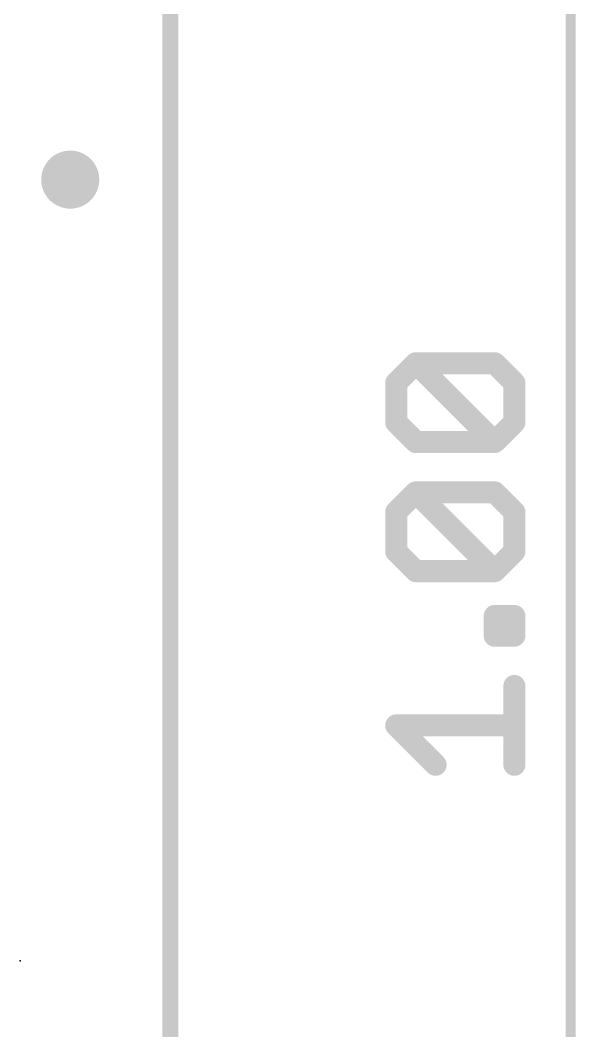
# Model space of a CAD drawing. Extents: x -41 to 98, y -71 to 29.
# Drawn here: x 36.2 to 43.24, y 6.98 to 19.8 of the extents above; entities that cross this region are included whole.
import ezdxf

# ---------------------------------------------------------------- set-up
doc = ezdxf.new("R2010")
doc.units = 0
for name, color, linetype in [('1', 12, 'CONTINUOUS'), ('16', 132, 'CONTINUOUS'), ('18', 110, 'CONTINUOUS'), ('20', 31, 'CONTINUOUS'), ('24', 53, 'CONTINUOUS'), ('47', 253, 'CONTINUOUS')]:
    doc.layers.add(name, color=color, linetype=linetype)

# ---------------------------------------------------------------- blocks, each defined once
blk = doc.blocks.new('ROUNDV')
at = {"const_width": 0.5}
blk.add_lwpolyline([(0, -0.25, 1), (0, 0.25, 1), (0, -0.25)], format="xyb", dxfattribs=at)

msp = doc.modelspace()

# ---------------------------------------------------------------- linework, layer by layer
at = {"layer": '1', "const_width": 0.2032}
msp.add_lwpolyline([(38.1, 25.4), (38.1, 0)], dxfattribs=at)
at = {"layer": '16', "const_width": 0.2032}
msp.add_lwpolyline([(38.1, 0), (38.1, 25.4)], dxfattribs=at)
at = {"layer": '20', "const_width": 0.2032}
msp.add_lwpolyline([(38.1, 0), (38.1, 25.4)], dxfattribs=at)
at = {"layer": '24'}
msp.add_point((36.195, 7.874), dxfattribs=at)
at = {"layer": '47'}
for points, const_width in [([(43.18, 0.065), (43.18, 25.335)], 0.13), ([(40.9659, 15.2011), (41.2159, 15.4511)], 0.2794), ([(41.2159, 15.4511), (42.2158, 15.4511)], 0.2794), ([(42.2158, 14.4512), (41.2159, 15.4511)], 0.2794), ([(42.2158, 15.4511), (42.4658, 15.2011)], 0.2794), ([(40.9659, 14.7012), (40.9659, 15.2011)], 0.2794), ([(42.4658, 15.2011), (42.4658, 14.7012)], 0.2794), ([(41.2159, 14.4512), (40.9659, 14.7012)], 0.2794), ([(42.4658, 14.7012), (42.2158, 14.4512)], 0.2794), ([(42.2158, 14.4512), (41.2159, 14.4512)], 0.2794), ([(40.9659, 13.564), (41.2159, 13.814)], 0.2794), ([(41.2159, 13.814), (42.2158, 13.814)], 0.2794), ([(42.2158, 12.814), (41.2159, 13.814)], 0.2794), ([(42.2158, 13.814), (42.4658, 13.564)], 0.2794), ([(40.9659, 13.064), (40.9659, 13.564)], 0.2794), ([(42.4658, 13.564), (42.4658, 13.064)], 0.2794), ([(41.2159, 12.814), (40.9659, 13.064)], 0.2794), ([(42.4658, 13.064), (42.2158, 12.814)], 0.2794), ([(42.2158, 12.814), (41.2159, 12.814)], 0.2794), ([(42.2158, 11.9955), (42.2158, 12.2454)], 0.2794), ([(42.2158, 12.2454), (42.4658, 12.2454)], 0.2794), ([(42.4658, 12.2454), (42.4658, 11.9955)], 0.2794), ([(42.4658, 11.9955), (42.2158, 11.9955)], 0.2794), ([(42.4658, 10.3583), (42.4658, 11.3582)], 0.2794), ([(41.4659, 10.3583), (40.9659, 10.8583)], 0.2794), ([(40.9659, 10.8583), (42.4658, 10.8583)], 0.2794)]:
    msp.add_lwpolyline(points, dxfattribs=dict(at, const_width=const_width))
at = {"layer": '47', "const_width": 0.1397}
for points in [[(41.2159, 15.521, 1), (41.2159, 15.3813)], [(41.2653, 15.5005, 1), (41.1665, 15.4017)], [(41.2653, 15.4017, 1), (41.1665, 15.5005)], [(42.2652, 15.5005, 1), (42.1664, 15.4017)], [(42.2158, 15.3813, 1), (42.2158, 15.521)], [(41.0358, 15.2011, 1), (40.8961, 15.2011)], [(40.9165, 15.2505, 1), (41.0153, 15.1517)], [(42.5357, 15.2011, 1), (42.3959, 15.2011)], [(42.4164, 15.1517, 1), (42.5152, 15.2505)], [(41.0153, 14.7506, 1), (40.9165, 14.6518)], [(40.8961, 14.7012, 1), (41.0358, 14.7012)], [(42.3959, 14.7012, 1), (42.5357, 14.7012)], [(42.5152, 14.6518, 1), (42.4164, 14.7506)], [(41.2159, 14.5211, 1), (41.2159, 14.3813)], [(41.1665, 14.4018, 1), (41.2653, 14.5006)], [(42.1664, 14.5006, 1), (42.2652, 14.4018)], [(42.1664, 14.4018, 1), (42.2652, 14.5006)], [(42.2158, 14.3813, 1), (42.2158, 14.5211)], [(41.2159, 13.8838, 1), (41.2159, 13.7441)], [(41.2653, 13.8634, 1), (41.1665, 13.7646)], [(41.2653, 13.7646, 1), (41.1665, 13.8634)], [(42.2652, 13.8634, 1), (42.1664, 13.7646)], [(42.2158, 13.7441, 1), (42.2158, 13.8838)], [(41.0358, 13.564, 1), (40.8961, 13.564)], [(40.9165, 13.6134, 1), (41.0153, 13.5146)], [(42.5357, 13.564, 1), (42.3959, 13.564)], [(42.4164, 13.5146, 1), (42.5152, 13.6134)], [(41.0153, 13.1134, 1), (40.9165, 13.0146)], [(42.5152, 13.0146, 1), (42.4164, 13.1134)], [(40.8961, 13.064, 1), (41.0358, 13.064)], [(42.3959, 13.064, 1), (42.5357, 13.064)], [(41.2159, 12.8839, 1), (41.2159, 12.7442)], [(42.2158, 12.7442, 1), (42.2158, 12.8839)], [(41.1665, 12.7647, 1), (41.2653, 12.8634)], [(42.1664, 12.8634, 1), (42.2652, 12.7647)], [(42.1664, 12.7647, 1), (42.2652, 12.8634)], [(42.2158, 12.3153, 1), (42.2158, 12.1756)], [(42.2857, 12.2454, 1), (42.146, 12.2454)], [(42.5357, 12.2454, 1), (42.3959, 12.2454)], [(42.4658, 12.1756, 1), (42.4658, 12.3153)], [(42.2158, 12.0653, 1), (42.2158, 11.9256)], [(42.146, 11.9955, 1), (42.2857, 11.9955)], [(42.3959, 11.9955, 1), (42.5357, 11.9955)], [(42.4658, 11.9256, 1), (42.4658, 12.0653)], [(42.5357, 11.3582, 1), (42.3959, 11.3582)], [(41.0153, 10.9077, 1), (40.9165, 10.8089)], [(40.9659, 10.9281, 1), (40.9659, 10.7884)], [(42.4658, 10.7884, 1), (42.4658, 10.9281)], [(41.4165, 10.3089, 1), (41.5153, 10.4077)], [(42.3959, 10.3583, 1), (42.5357, 10.3583)]]:
    msp.add_lwpolyline(points, format="xyb", dxfattribs=at)

# ---------------------------------------------------------------- block references
at = {"layer": '18', "xscale": 0.7366, "yscale": 0.7366}
msp.add_blockref('ROUNDV', (36.83, 17.78), dxfattribs=at)
msp.add_blockref('ROUNDV', (36.83, 17.78), dxfattribs=at)

doc.saveas('drawing.dxf')
